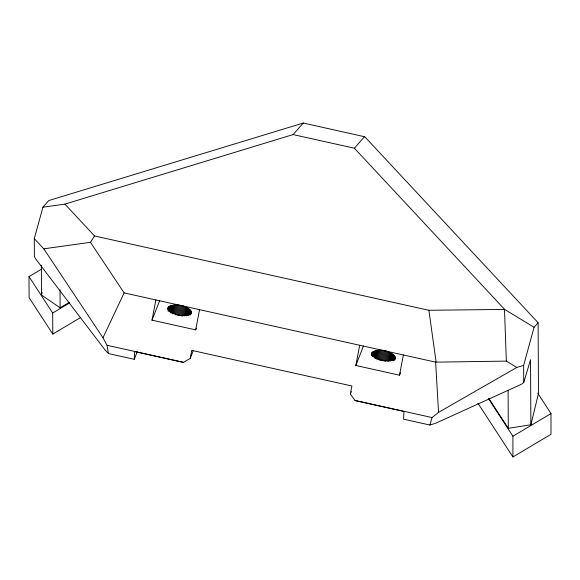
<?xml version="1.0" encoding="UTF-8"?>
<svg xmlns="http://www.w3.org/2000/svg" width="580" height="580" viewBox="0 0 580 580"><rect width="100%" height="100%" fill="white"/><g stroke="black" fill="none" stroke-linecap="round" stroke-linejoin="round"><path stroke-width="0.87" d="M537.725 393.146L551 413.562L550.993 434.297L512.916 456.967L512.923 436.233L488.346 398.424M531.338 422.588L531.338 421.812M191.407 312.04C187.195 318.819 170.469 315.223 167.874 308.074C171.97 302.071 191.958 305.341 191.067 313.78M395.212 357.773C391.928 350.356 377.326 347.478 371.7 353.394C374.985 360.803 389.586 363.689 395.212 357.773L394.878 359.52M489.121 398.88L508.298 428.345L530.874 424.77L538.479 393.537L538.11 322.726L364.805 136.786L303.267 123.032L48.792 200.542L42.934 207.19L34.292 238.648L34.387 256.57L35.83 259.108L104.893 349.769L108.424 353.561L134.241 359.296L134.618 351.596L183.389 362.435L190.204 358.462L193.147 350.951M196.323 328.236L195.677 329.875L152.004 320.16L155.882 299.947M167.845 309.038L168.178 307.298M167.961 309.553L168.461 306.936M167.997 310.96L168.831 306.602M168.446 310.655L169.287 306.298M168.816 311.25L169.817 306.022M169.251 311.88L170.418 305.783M169.925 311.67L171.093 305.573M170.498 312.373L171.84 305.399M171.136 313.106L172.637 305.269M171.984 313.012L173.485 305.167M172.717 313.824L174.391 305.109M173.659 313.802L175.327 305.087M174.631 313.824L176.298 305.109M175.457 314.751L177.299 305.167M176.472 314.853L178.314 305.269M177.502 314.983L179.336 305.406M178.531 315.157L180.365 305.573M179.546 315.368L181.388 305.783M180.561 315.614L182.395 306.03M181.547 315.882L183.381 306.305M182.504 316.194L184.338 306.61M183.592 315.65L185.266 306.943M184.476 316.013L186.144 307.298M185.469 315.52L186.977 307.683M186.245 315.919L187.746 308.082M187.123 315.469L188.464 308.495M187.942 315.027L189.109 308.93M188.514 315.469L189.682 309.372M189.174 315.041L190.175 309.814M189.762 314.621L190.595 310.271M190.095 315.078L190.929 310.72M190.675 313.78L191.175 311.17M190.835 314.222L191.335 311.605M190.204 358.462L191.748 350.378L351.9 385.983L350.349 394.066L355.185 400.628L403.963 411.474L403.586 419.18L429.889 425.031L435.595 423.291L521.413 384.264L523.726 382.561L530.533 359.752L530.874 424.77M195.677 329.875L199.556 309.662M400.468 372.737L399.504 375.188L355.83 365.48L359.701 345.267M371.476 354.743L371.809 352.995M371.504 355.228L372.005 352.611M371.787 354.873L372.287 352.256M371.99 355.417L372.657 351.922M372.273 355.982L373.114 351.618M372.635 356.584L373.643 351.342M373.245 356.337L374.245 351.096M373.752 357.005L374.919 350.893M374.325 357.708L375.666 350.719M374.955 358.44L376.463 350.581M375.811 358.346L377.312 350.487M376.543 359.158L378.211 350.421M377.478 359.143L379.153 350.407M378.45 359.158L380.125 350.429M379.284 360.093L381.125 350.487M380.299 360.187L382.14 350.581M381.321 360.325L383.162 350.719M382.351 360.499L384.192 350.893M383.373 360.709L385.214 351.103M384.38 360.949L386.222 351.342M385.366 361.224L387.208 351.618M386.49 360.658L388.165 351.922M387.418 360.992L389.093 352.256M388.296 361.347L389.97 352.611M389.296 360.854L390.804 352.995M390.072 361.253L391.572 353.394M390.949 360.803L392.29 353.814M391.761 360.361L392.935 354.242M392.334 360.796L393.508 354.685M393.001 360.376L394.001 355.134M393.414 360.825L394.422 355.583M394.081 359.527L394.755 356.033M394.327 359.977L395.002 356.482M394.661 359.542L395.161 356.925M394.567 360.296L395.234 357.352M399.504 375.188L403.383 354.974M69.1 302.448L60.124 307.799L41.521 295.06L42.144 292.48M523.726 382.561L523.631 365.371L534.093 327.279L538.11 322.726M429.889 425.031L432.071 417.557L438.545 412.373L516.802 367.452L523.631 365.371M134.241 359.296L137.184 351.799M152.004 320.16L159.696 300.556M355.83 365.48L363.522 345.876M350.349 394.066L351.306 391.623M108.424 353.561L107.017 345.288L102.979 337.77L124.113 292.885L90.458 242.31L43.79 248.827L34.292 238.648M90.458 242.31L94.518 235.951L428.874 310.286L504.636 309.415L534.093 327.279M42.934 207.19L64.924 204.117L293.089 134.582L303.267 123.032M293.089 134.582L354.394 148.212L364.574 136.655M80.729 317.449L52.802 334.08L29.109 297.671L29 276.609L41.376 269.236M52.802 334.08L52.693 313.012L69.709 302.883M512.923 436.233L551 413.562M124.113 292.885L435.638 362.145L506.362 361.115L516.802 367.452M107.017 345.288L183.708 362.34M354.88 400.396L432.071 417.557M354.394 148.212L504.636 309.415M64.924 204.117L94.518 235.951M43.79 248.827L102.979 337.77M477.927 403.201L512.916 456.967M29 276.609L52.693 313.012M428.874 310.286L436.102 361.884M435.638 362.145L438.545 412.373M504.484 309.459L506.362 361.115M508.095 390.478L508.298 428.345M60.03 289.797L60.124 307.799M41.361 265.314L41.521 295.06"/></g></svg>
